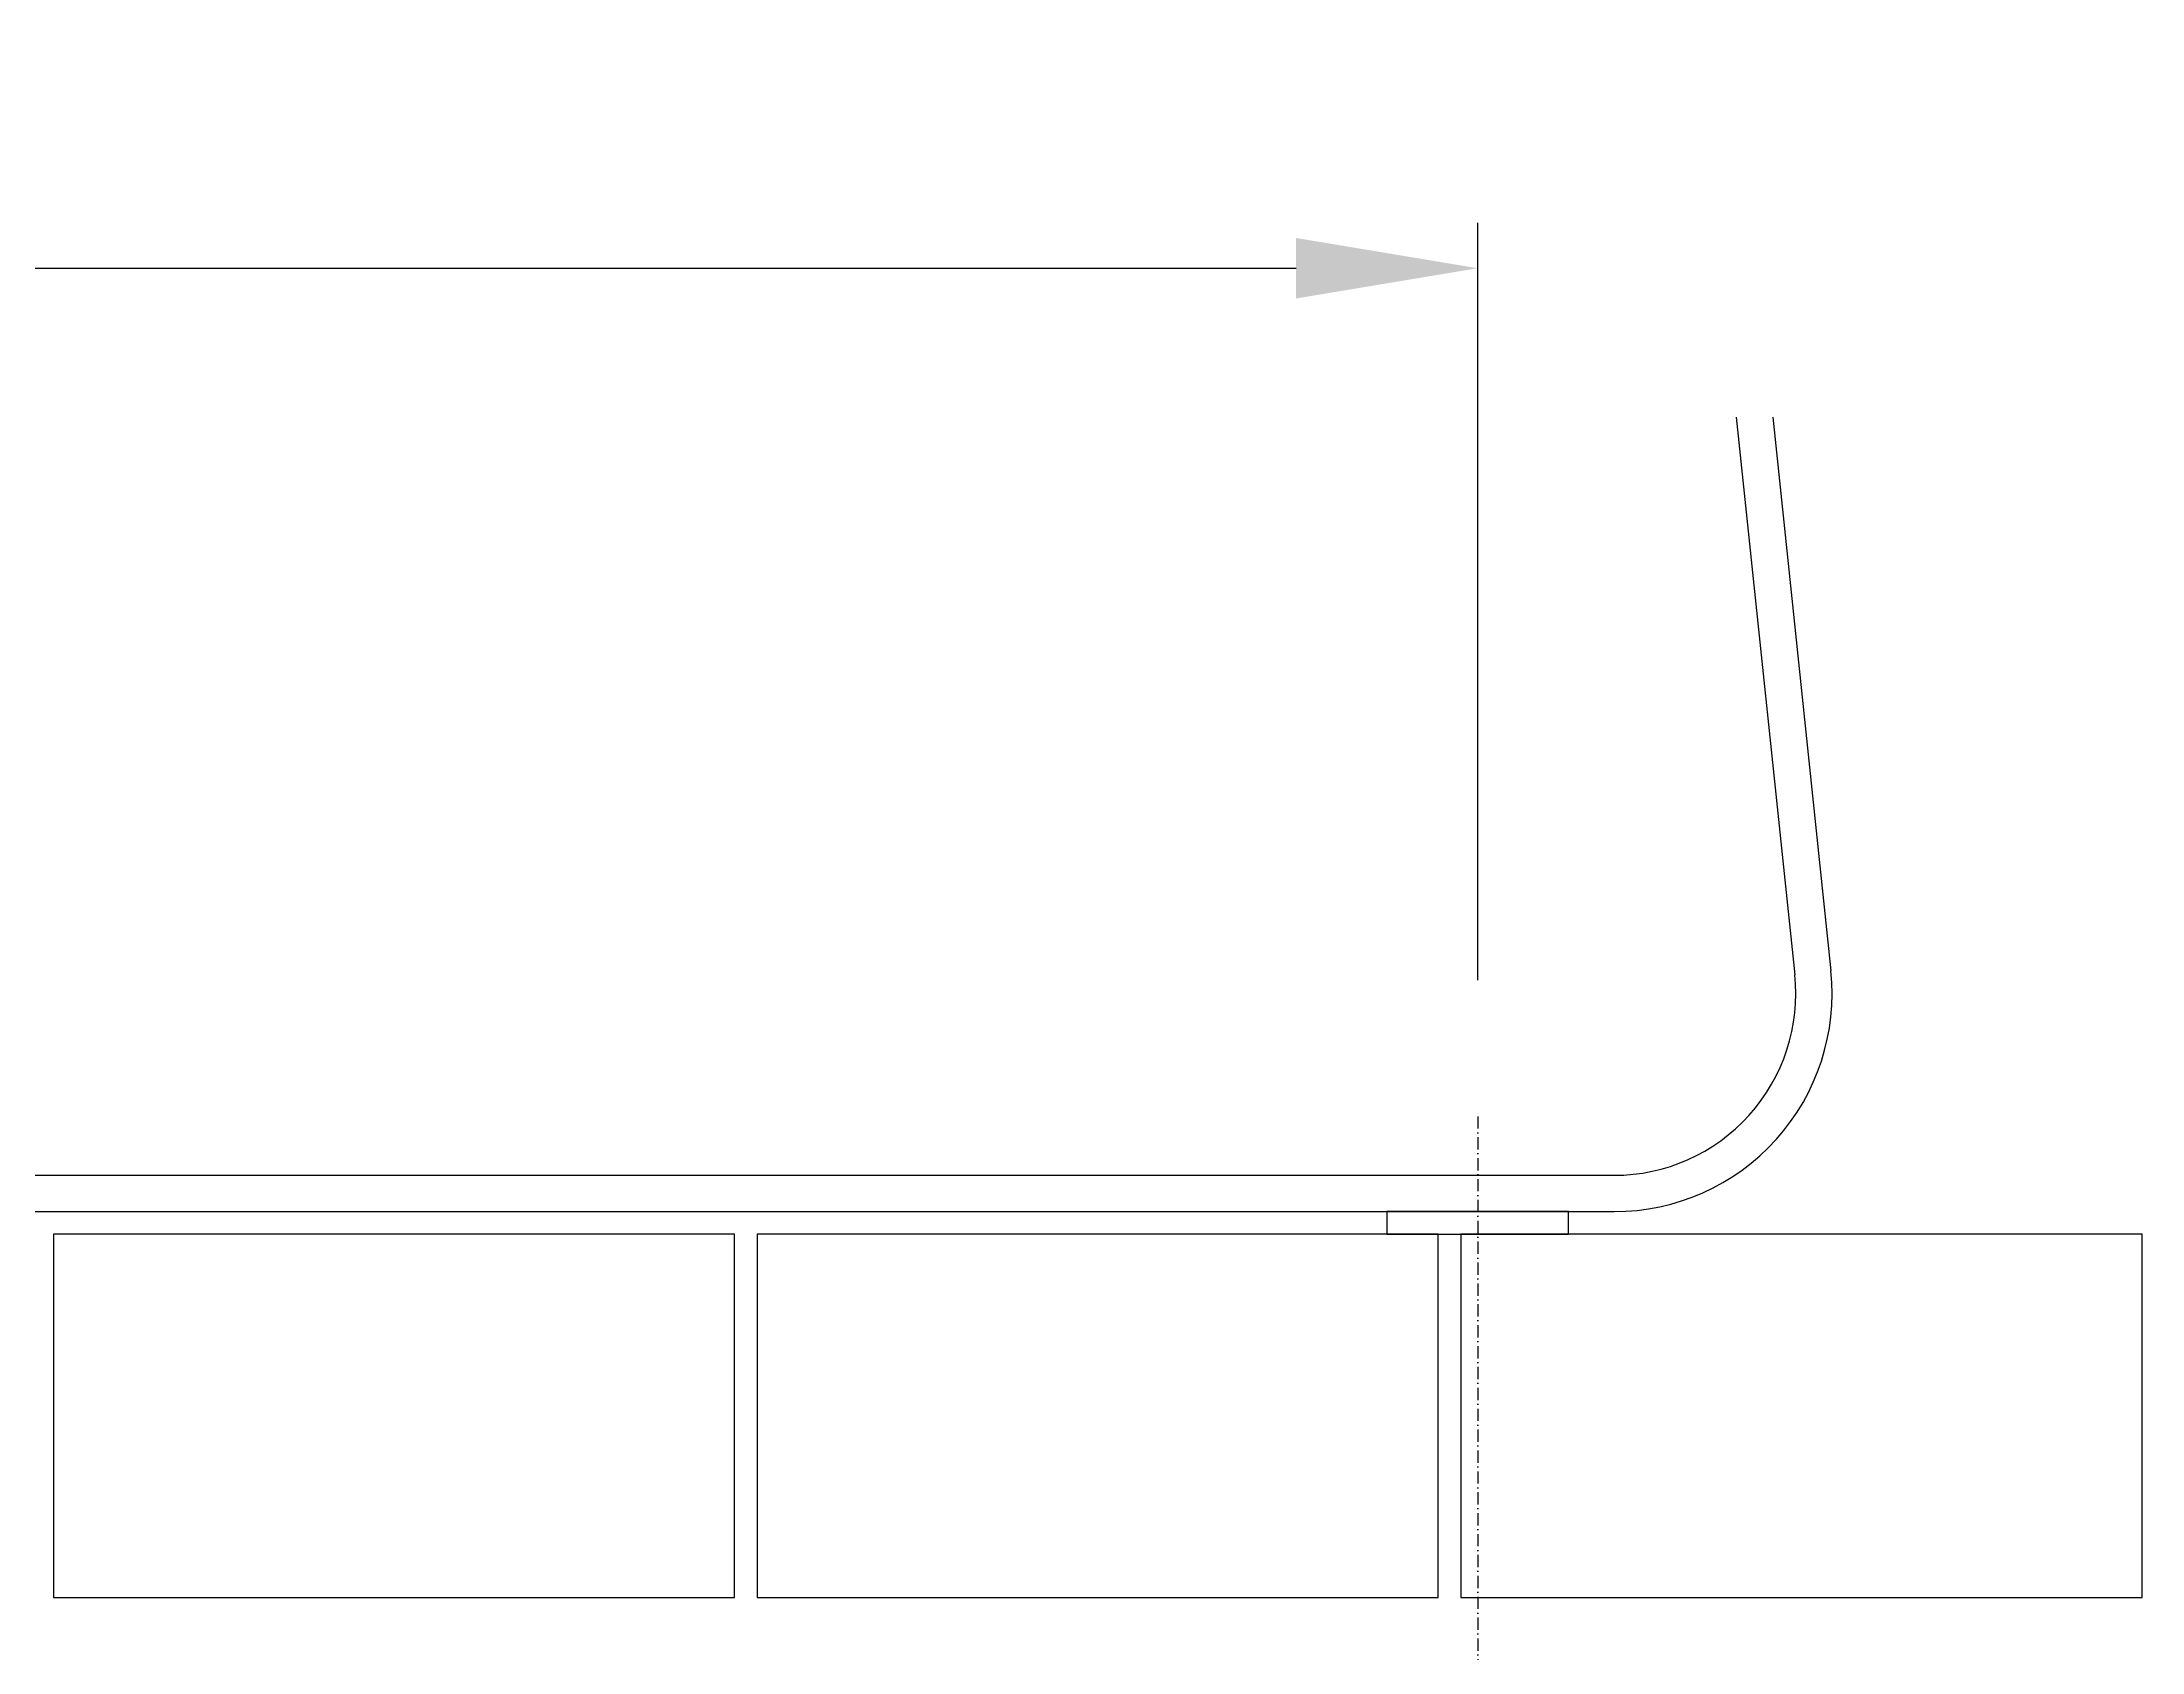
# Model space of a CAD drawing. Header units: millimetres. Extents: x 5064 to 11004, y 3085 to 7285.
# Drawn here: x 6687.9 to 7150.4, y 5418.4 to 5773.1 of the extents above; entities that cross this region are included whole.
import ezdxf

# ---------------------------------------------------------------- set-up
doc = ezdxf.new("R2010")
doc.units = ezdxf.units.MM
doc.header["$LTSCALE"] = 0.3
doc.linetypes.add('DashDot', pattern=[15, 9, -3, 0, -3])
doc.styles.add('SEACAD_Arial', font='arial.ttf', dxfattribs={"width": 0.8})
doc.dimstyles.new('ISO-25', dxfattribs={"dimtxt": 1.6, "dimasz": 2, "dimexe": 0.5, "dimexo": 1.5, "dimtad": 1, "dimdec": 0, "dimtxsty": 'SEACAD_Arial', "dimcen": 2, "dimadec": 0, "dimazin": 0, "dimtfac": 1, "dimtdec": 0, "dimtmove": 0, "dimatfit": 3, "dimfxl": 1, "dimarcsym": 0})

# ---------------------------------------------------------------- blocks, each defined once
blk = doc.blocks.new('*D146')
at = {"color": 0, "lineweight": -2, "transparency": 16777216}
for p, q in [((5542.19, 5566.44), (5542.19, 5733.26)), ((7004.14, 5566.43), (7004.14, 5733.26)), ((5582.19, 5723.26), (6964.14, 5723.26))]:
    blk.add_line(p, q, dxfattribs=at)
at = {"color": 0, "transparency": 16777216}
for points in [[(5582.19, 5729.92), (5582.19, 5716.59), (5542.19, 5723.26)], [(6964.14, 5729.92), (6964.14, 5716.59), (7004.14, 5723.26)]]:
    blk.add_solid(points, dxfattribs=at)
at = {"layer": 'Defpoints', "color": 0, "transparency": 16777216}
for p in [(7004.14, 5723.26), (5542.19, 5536.44), (7004.14, 5536.43)]:
    blk.add_point(p, dxfattribs=at)
at = {"color": 0, "transparency": 16777216, "insert": (6273.17, 5752.09), "char_height": 32, "attachment_point": 5, "style": 'SEACAD_Arial'}
blk.add_mtext('1462', dxfattribs=at)

msp = doc.modelspace()

# ---------------------------------------------------------------- linework, layer by layer
for p, q in [((7061.06, 5690.45), (7073.97, 5567.63)), ((7069.11, 5690.45), (7081.93, 5568.47)), ((6277.15, 5523.45), (7034.19, 5523.45)), ((5512.14, 5515.45), (7034.19, 5515.45))]:
    msp.add_line(p, q)
at = {"linetype": 'DashDot', "lineweight": 30}
msp.add_line((7004.14, 5536.43), (7004.14, 5325.77), dxfattribs=at)
at = {"color": 7, "linetype": 'Continuous'}
for p, q in [((6840.45, 5510.45), (6690.45, 5510.45)), ((6690.45, 5510.45), (6690.45, 5430.45)), ((6840.45, 5430.45), (6840.45, 5510.45)), ((6995.45, 5510.45), (6845.45, 5510.45)), ((6845.45, 5510.45), (6845.45, 5430.45)), ((6995.45, 5430.45), (6995.45, 5510.45)), ((7150.45, 5510.45), (7000.45, 5510.45)), ((7000.45, 5510.45), (7000.45, 5430.45)), ((7150.45, 5430.45), (7150.45, 5510.45)), ((6690.45, 5430.45), (6840.45, 5430.45)), ((6845.45, 5430.45), (6995.45, 5430.45)), ((7000.45, 5430.45), (7150.45, 5430.45))]:
    msp.add_line(p, q, dxfattribs=at)
msp.add_lwpolyline([(7024.14, 5515.45), (6984.14, 5515.45), (6984.14, 5510.45), (7024.14, 5510.45)], close=True)
for radius in [48, 40]:
    msp.add_arc((7034.19, 5563.45), radius, 270.0014, 6)

# ---------------------------------------------------------------- dimensions: what is measured, and where the dimension line sits
dim = msp.add_linear_dim(base=(7004.14, 5723.26), p1=(5542.19, 5536.44), p2=(7004.14, 5536.43), dimstyle='ISO-25')
dim.commit()
dim.dimension.update_dxf_attribs({"geometry": '*D146', "text_midpoint": (6273.17, 5752.09)})

doc.saveas('drawing.dxf')
